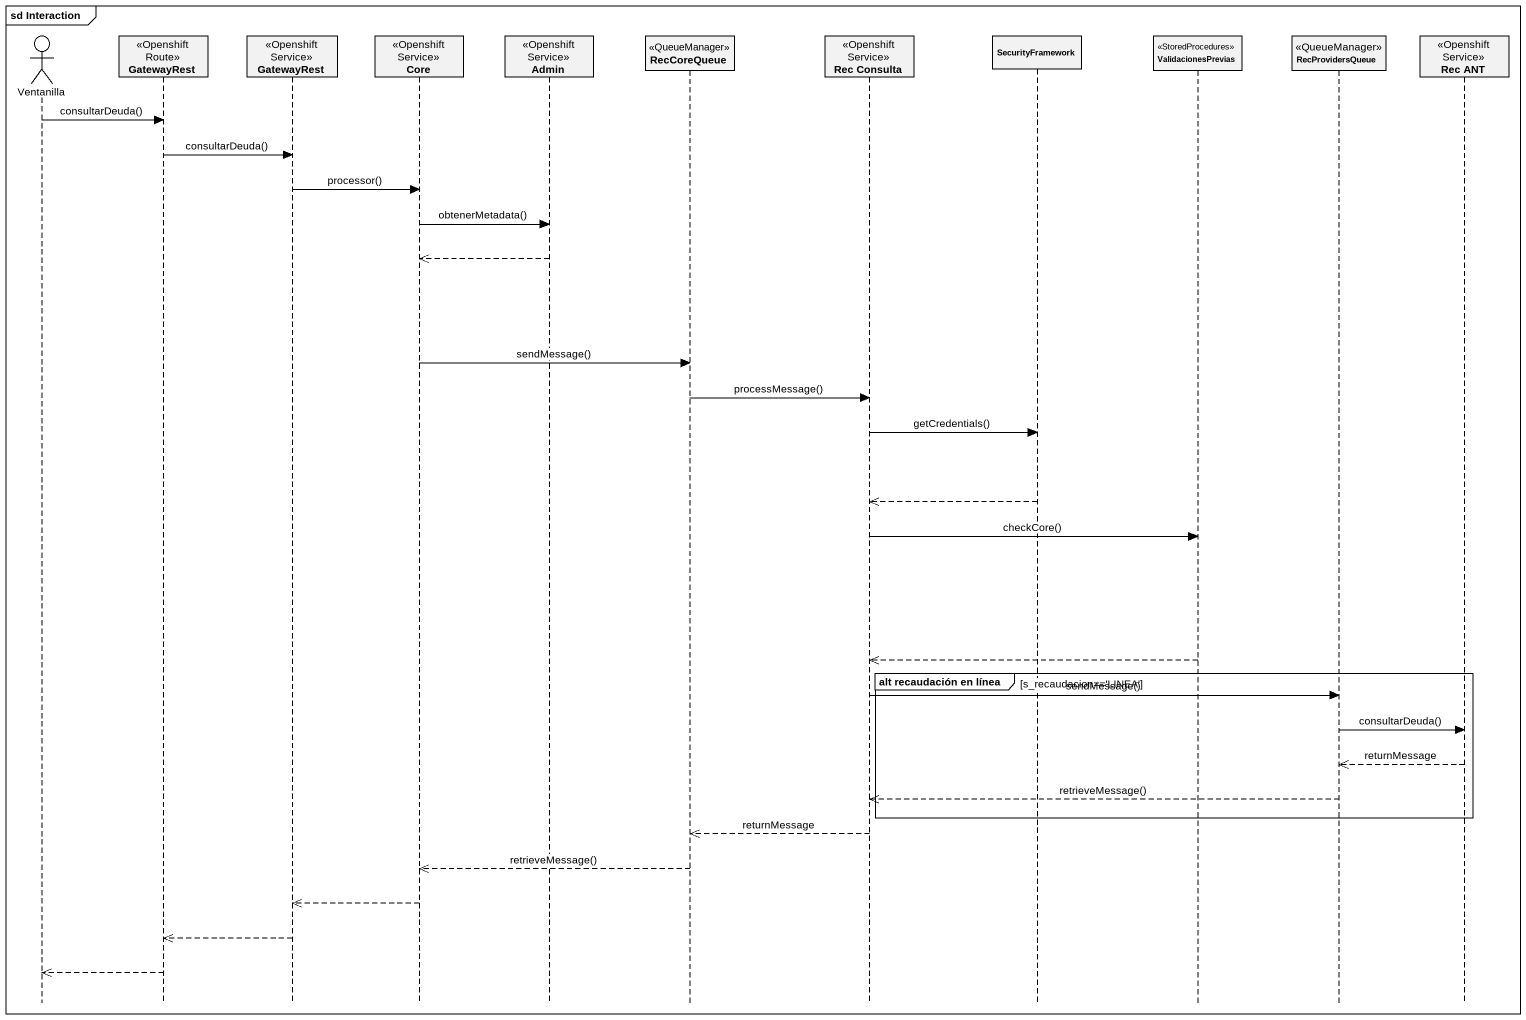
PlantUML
@startuml
mainframe sd Interaction
hide footbox
actor Ventanilla
participant GatewayRest <<Openshift Route>>
participant "GatewayRest" as GatewayRest_2 <<Openshift Service>>
participant Core <<Openshift Service>>
participant Admin <<Openshift Service>>
participant RecCoreQueue <<QueueManager>>
participant "Rec Consulta" as Rec_Consulta <<Openshift Service>>
participant SecurityFramework
participant ValidacionesPrevias <<StoredProcedures>>
participant RecProvidersQueue <<QueueManager>>
participant "Rec ANT" as Rec_ANT <<Openshift Service>>

Ventanilla -> GatewayRest : consultarDeuda()
GatewayRest -> GatewayRest_2 : consultarDeuda()
GatewayRest_2 -> Core : processor()
Core -> Admin : obtenerMetadata()
Admin -->> Core
Core -> RecCoreQueue : sendMessage()
RecCoreQueue -> Rec_Consulta : processMessage()
Rec_Consulta -> SecurityFramework : getCredentials()
SecurityFramework -->> Rec_Consulta
Rec_Consulta -> ValidacionesPrevias : checkCore()
ValidacionesPrevias -->> Rec_Consulta
group alt recaudación en línea [s_recaudacion=='LINEA']
  Rec_Consulta -> RecProvidersQueue : sendMessage()
  RecProvidersQueue -> Rec_ANT : consultarDeuda()
  Rec_ANT -->> RecProvidersQueue : returnMessage
  RecProvidersQueue -->> Rec_Consulta : retrieveMessage()
end
Rec_Consulta -->> RecCoreQueue : returnMessage
RecCoreQueue -->> Core : retrieveMessage()
Core -->> GatewayRest_2
GatewayRest_2 -->> GatewayRest
GatewayRest -->> Ventanilla
@enduml
